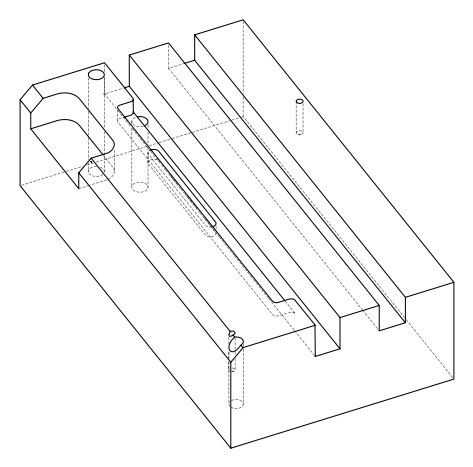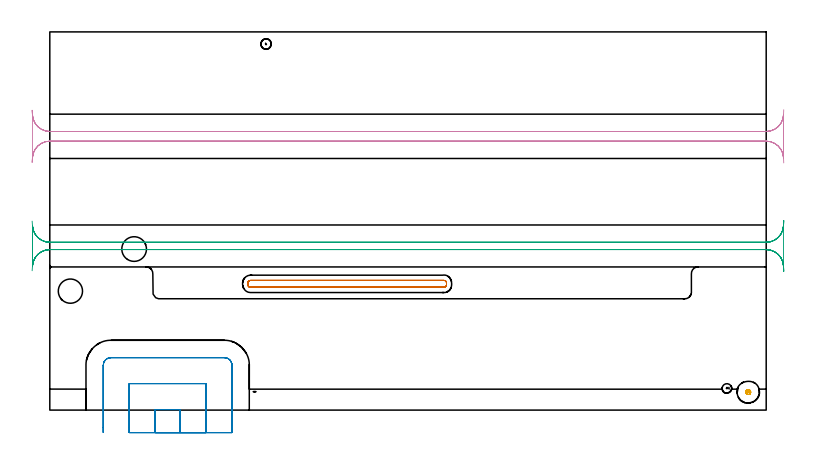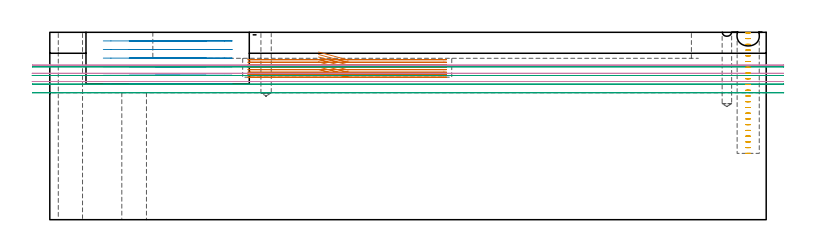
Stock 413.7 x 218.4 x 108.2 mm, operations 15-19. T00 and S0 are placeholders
(PLAN: 19 operations, 11 tool changes, 187.9 min)
(1 SPOT_DRILL | STEP1HOLE | NXT0321_9005460120000 | 0.03 min | 2 mm3)
(2 SPOT_DRILL_1 | STEP1HOLE_1 | NXT0321_9005460120000 | 0.04 min | 3848 mm3)
(3 SPOT_DRILL_2 | STEP1POCKET | NXT0321_9005460120000 | 0.03 min | 0 mm3)
(4 SPOT_DRILL_3 | STEP1POCKET_2 | NXT0321_9005460120000 | 0.03 min | 0 mm3)
(5 DRILL_BLIND_HOLE_INTO_CENTER | STEP1HOLE | UGT0301_207 | 0.06 min | 788 mm3)
(6 GUN_DRILL_THROUGH_HOLE | STEP1HOLE | UGT0307_006 | 0.54 min | 6079 mm3)
(7 DRILL_TO_ENLARGE_THROUGH_HOLE | STEP1HOLE | NXT0301_104 | 0.46 min | 9743 mm3)
(8 DRILL_THROUGH_HOLE_INTO_CENTER | STEP1HOLE_1 | NXT0301_042 | 0.32 min | 2887 mm3)
(9 DRILL_TO_ENLARGE_THROUGH_HOLE_1 | STEP1HOLE_1 | NXT0301_105 | 0.33 min | 10484 mm3)
(10 DRILL_BLIND_HOLE_INTO_CENTER_1 | STEP1POCKET | UGT0301_450 | 0.18 min | 978 mm3)
(11 DRILL_BLIND_HOLE_INTO_CENTER_2 | STEP1POCKET_2 | UGT0301_025 | 0.16 min | 1000 mm3)
(12 AREA_MILL | FG_CHAMFER_SURFACE | UGT0205_001 | 1.04 min | 2012 mm3)
(13 AREA_MILL_1 | FG_CHAMFER_SURFACE_1 | UGT0205_001 | 12.02 min | 22309 mm3)
(14 MILL_OPEN_POCKET | POCKET_OPEN | NXT0201_008 | Follow Part, ap 1.5, ae 75% | 148.04 min | 392524 mm3)
(15 MILL_RECTANGULAR_POCKET | POCKET_RECTANGULAR_STRAIGHT | NXT0201_008 | Follow Part, ap 1.5, ae 75% | 4.34 min | 12991 mm3)
(16 MILL_SLOT | SLOT_PARTIAL_RECTANGULAR | UGT0201_094 | Follow Part, ap 5, ae 75% | 5.96 min | 109620 mm3)
(17 MILL_RECTANGULAR_SLOT | SLOT_RECTANGULAR | UGT0201_094 | Follow Part, ap 5, ae 75% | 7.5 min | 196066 mm3)
(18 MILL_RECTANGULAR_SLOT_1 | SLOT_RECTANGULAR_1 | UGT0201_094 | Follow Part, ap 5, ae 75% | 5.61 min | 141927 mm3)
(19 MILL_BLIND_HOLE_FROM_SOLID_MATERIAL | STEP1POCKET_1 | NXT0201_010 | Spiral | 1.19 min | 8651 mm3)
(TOOL NXT0321_9005460120000 | NC Spot Drill, 142deg, 12mm, Carbide, Uncoated | D12 PA142 FL30 Z2)
(TOOL UGT0301_207 | Twist Drill 9.2 mm | D9.2 PA118 FL80 Z2)
(TOOL UGT0307_006 | Gun Drill 9 mm | D9 PA130 FL24 Z1)
(TOOL NXT0301_104 | Carbide Drill 14mm [860.1-1400-112A1-MM 2214] | D14 PA140 FL123 Z2)
(TOOL NXT0301_042 | Carbide Drill 7.1mm [860.1-0710-057A1-MM 2214] | D7.1 PA140 FL85 Z2)
(TOOL NXT0301_105 | Carbide Drill 14.25mm [860.1-1425-071A1-MM 2214] | D14.25 PA140 FL83 Z2)
(TOOL UGT0301_450 | Carbide Drill 5.5 mm | D5.5 PA118 FL57 Z2)
(TOOL UGT0301_025 | Twist Drill 6 mm | D6 PA118 FL57 Z2)
(TOOL UGT0205_001 | Chamfer Mill 20 x 3 x 45 deg. | D20 FL50 Z2)
(TOOL NXT0201_008 | ENDMILL 6mm [2P460-0600-NA 1630] | D6 FL26 Z6)
(TOOL UGT0201_094 | End mill 20 mm | D20 FL38 Z4)
(TOOL NXT0201_010 | ENDMILL 10mm [2P460-1000-NA 1630] | D10 FL30 Z6)
(OP 15 MILL_RECTANGULAR_POCKET)
G17 G21 G94 G90
T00 M6
G54
G17 G0 G90 X155.184 Y70.9 S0 M3
G43 Z118.2 H1
Z96.811
G94 G1 X171.75 Z92.372 F250.
X227.6 F500.
G3 X229.1 Y72.4 R1.5
G1 Y73.4
G3 X227.6 Y74.9 R1.5
G1 X115.9
G3 X114.4 Y73.4 R1.5
G1 Y72.4
G3 X115.9 Y70.9 R1.5
G1 X171.75
X172.75
G0 X155.184 Z95.372
G1 X171.75 Z90.933 F250.
X227.6 F500.
G3 X229.1 Y72.4 R1.5
G1 Y73.4
G3 X227.6 Y74.9 R1.5
G1 X115.9
G3 X114.4 Y73.4 R1.5
G1 Y72.4
G3 X115.9 Y70.9 R1.5
G1 X171.75
X172.75
G0 X155.184 Z93.933
G1 X171.75 Z89.494 F250.
X227.6 F500.
G3 X229.1 Y72.4 R1.5
G1 Y73.4
G3 X227.6 Y74.9 R1.5
G1 X115.9
G3 X114.4 Y73.4 R1.5
G1 Y72.4
G3 X115.9 Y70.9 R1.5
G1 X171.75
X172.75
G0 X155.184 Z92.494
G1 X171.75 Z88.056 F250.
X227.6 F500.
G3 X229.1 Y72.4 R1.5
G1 Y73.4
G3 X227.6 Y74.9 R1.5
G1 X115.9
G3 X114.4 Y73.4 R1.5
G1 Y72.4
G3 X115.9 Y70.9 R1.5
G1 X171.75
X172.75
G0 X155.184 Z91.056
G1 X171.75 Z86.617 F250.
X227.6 F500.
G3 X229.1 Y72.4 R1.5
G1 Y73.4
G3 X227.6 Y74.9 R1.5
G1 X115.9
G3 X114.4 Y73.4 R1.5
G1 Y72.4
G3 X115.9 Y70.9 R1.5
G1 X171.75
X172.75
G0 X155.184 Z89.617
G1 X171.75 Z85.178 F250.
X227.6 F500.
G3 X229.1 Y72.4 R1.5
G1 Y73.4
G3 X227.6 Y74.9 R1.5
G1 X115.9
G3 X114.4 Y73.4 R1.5
G1 Y72.4
G3 X115.9 Y70.9 R1.5
G1 X171.75
X172.75
G0 X155.184 Z88.178
G1 X171.75 Z83.739 F250.
X227.6 F500.
G3 X229.1 Y72.4 R1.5
G1 Y73.4
G3 X227.6 Y74.9 R1.5
G1 X115.9
G3 X114.4 Y73.4 R1.5
G1 Y72.4
G3 X115.9 Y70.9 R1.5
G1 X171.75
X172.75
G0 X155.184 Z86.739
G1 X171.75 Z82.3 F250.
X227.6 F500.
G3 X229.1 Y72.4 R1.5
G1 Y73.4
G3 X227.6 Y74.9 R1.5
G1 X115.9
G3 X114.4 Y73.4 R1.5
G1 Y72.4
G3 X115.9 Y70.9 R1.5
G1 X171.75
X172.75
G0 Z118.2
M5
M2
(OP 16 MILL_SLOT)
G17 G21 G94 G90
T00 M6
G54
G17 G0 G90 X75.2 Y-13. S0 M3
G43 Z118.2 H0
Z103.233
G94 G1 Y-10. F250.
Y0.3 F500.
X60.9
Y-10.
Y-13. F250.
X90.2
Y-10.
Y15.3 F500.
X45.9
Y-10.
Y-13. F250.
X105.2
Y-10.
Y25.9 F500.
G3 X100.8 Y30.3 R4.4
G1 X35.3
G3 X30.9 Y25.9 R4.4
G1 Y-10.
Y-13. F250.
G0 X75.2 Z98.267
G1 Y-10.
Y0.3 F500.
X60.9
Y-10.
Y-13. F250.
X90.2
Y-10.
Y15.3 F500.
X45.9
Y-10.
Y-13. F250.
X105.2
Y-10.
Y25.9 F500.
G3 X100.8 Y30.3 R4.4
G1 X35.3
G3 X30.9 Y25.9 R4.4
G1 Y-10.
Y-13. F250.
G0 X75.2 Z93.3
G1 Y-10.
Y0.3 F500.
X60.9
Y-10.
Y-13. F250.
X90.2
Y-10.
Y15.3 F500.
X45.9
Y-10.
Y-13. F250.
X105.2
Y-10.
Y25.9 F500.
G3 X100.8 Y30.3 R4.4
G1 X35.3
G3 X30.9 Y25.9 R4.4
G1 Y-10.
Y-13. F250.
G0 X75.2 Z88.333
G1 Y-10.
Y0.3 F500.
X60.9
Y-10.
Y-13. F250.
X90.2
Y-10.
Y15.3 F500.
X45.9
Y-10.
Y-13. F250.
X105.2
Y-10.
Y25.9 F500.
G3 X100.8 Y30.3 R4.4
G1 X35.3
G3 X30.9 Y25.9 R4.4
G1 Y-10.
Y-13. F250.
G0 X75.2 Z83.367
G1 Y-10.
Y0.3 F500.
X60.9
Y-10.
Y-13. F250.
X90.2
Y-10.
Y15.3 F500.
X45.9
Y-10.
Y-13. F250.
X105.2
Y-10.
Y25.9 F500.
G3 X100.8 Y30.3 R4.4
G1 X35.3
G3 X30.9 Y25.9 R4.4
G1 Y-10.
Y-13. F250.
G0 X75.2 Z78.4
G1 Y-10.
Y0.3 F500.
X60.9
Y-10.
Y-13. F250.
X90.2
Y-10.
Y15.3 F500.
X45.9
Y-10.
Y-13. F250.
X105.2
Y-10.
Y25.9 F500.
G3 X100.8 Y30.3 R4.4
G1 X35.3
G3 X30.9 Y25.9 R4.4
G1 Y-10.
Y-13. F250.
G0 Z118.2
M5
M2
(OP 17 MILL_RECTANGULAR_SLOT)
G17 G21 G94 G90
T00 M6
G54
G17 G0 G90 X423.824 Y109.45 S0 M3
G43 Z118.2 H0
Z88.257
G94 G1 X423.69 Y106.453 F250.
G2 X413.7 Y96.9 R10. F500.
G1 X0.
G2 X-9.97 Y106.126 R10.
G1 X-10.
Y83.474
X-9.97
G2 X0. Y92.7 R10.
G1 X413.7
G2 X423.69 Y83.147 R10.
G1 X423.824 Y80.15 F250.
G0 Z118.2
X-10.202 Y80.483
Z83.271
G1 X-9.97 Y83.474
G2 X0. Y92.7 R10. F500.
G1 X413.7
G2 X423.69 Y83.147 R10.
G1 Y106.453
G2 X413.7 Y96.9 R10.
G1 X0.
G2 X-9.97 Y106.126 R10.
G1 X-10.202 Y109.117 F250.
G0 Z118.2
X423.824 Y109.45
Z78.286
G1 X423.69 Y106.453
G2 X413.7 Y96.9 R10. F500.
G1 X0.
G2 X-9.99 Y106.453 R10.
G1 X-10.
Y83.147
X-9.99
G2 X0. Y92.7 R10.
G1 X413.7
G2 X423.69 Y83.147 R10.
G1 X423.824 Y80.15 F250.
G0 Y109.45 Z73.3
G1 X423.69 Y106.453
G2 X413.7 Y96.9 R10. F500.
G1 X0.
G2 X-9.99 Y106.453 R10.
G1 X-10.
Y83.147
X-9.99
G2 X0. Y92.7 R10.
G1 X413.7
G2 X423.69 Y83.147 R10.
G1 X423.824 Y80.15 F250.
G0 Z118.2
M5
M2
(OP 18 MILL_RECTANGULAR_SLOT_1)
G17 G21 G94 G90
T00 M6
G54
G17 G0 G90 X423.824 Y173.45 S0 M3
G43 Z118.2 H0
Z89.267
G94 G1 X423.69 Y170.453 F250.
G2 X413.7 Y160.9 R10. F500.
G1 X0.
G2 X-9.99 Y170.453 R10.
G1 X-10.
Y145.747
X-9.99
G2 X0. Y155.3 R10.
G1 X413.7
G2 X423.69 Y145.747 R10.
G1 X423.824 Y142.75 F250.
G0 Z118.2
X-10.202 Y143.083
Z84.533
G1 X-9.97 Y146.074
G2 X0. Y155.3 R10. F500.
G1 X413.7
G2 X423.69 Y145.747 R10.
G1 X423.7
Y170.453
X423.69
G2 X413.7 Y160.9 R10.
G1 X0.
G2 X-9.97 Y170.126 R10.
G1 X-10.202 Y173.117 F250.
G0 Y143.083 Z79.8
G1 X-9.97 Y146.074
G2 X0. Y155.3 R10. F500.
G1 X413.7
G2 X423.69 Y145.747 R10.
G1 X423.7
Y170.453
X423.69
G2 X413.7 Y160.9 R10.
G1 X0.
G2 X-9.97 Y170.126 R10.
G1 X-10.202 Y173.117 F250.
G0 Z118.2
M5
M2
(OP 19 MILL_BLIND_HOLE_FROM_SOLID_MATERIAL)
G17 G21 G94 G90
T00 M6
G54
G17 G0 G90 X403.3 Y10.4 S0 M3
G43 Z118.2 H1
Z107.886
G94 G3 X403.934 Y11.166 R0.645 F250.
X403.038 Y11.775 R0.766
X401.925 Y10.138 R1.4
X403.038 Y11.775 R-1.4
X402.481 Y10.956 R0.7
X403.3 Y10.4 R0.7
G0 Z104.573
G3 X403.934 Y11.166 R0.645
X403.038 Y11.775 R0.766
X401.925 Y10.138 R1.4
X403.038 Y11.775 R-1.4
X402.481 Y10.956 R0.7
X403.3 Y10.4 R0.7
G0 Z101.259
G3 X403.934 Y11.166 R0.645
X403.038 Y11.775 R0.766
X401.925 Y10.138 R1.4
X403.038 Y11.775 R-1.4
X402.481 Y10.956 R0.7
X403.3 Y10.4 R0.7
G0 Z97.945
G3 X403.934 Y11.166 R0.645
X403.038 Y11.775 R0.766
X401.925 Y10.138 R1.4
X403.038 Y11.775 R-1.4
X402.481 Y10.956 R0.7
X403.3 Y10.4 R0.7
G0 Z94.632
G3 X403.934 Y11.166 R0.645
X403.038 Y11.775 R0.766
X401.925 Y10.138 R1.4
X403.038 Y11.775 R-1.4
X402.481 Y10.956 R0.7
X403.3 Y10.4 R0.7
G0 Z91.318
G3 X403.934 Y11.166 R0.645
X403.038 Y11.775 R0.766
X401.925 Y10.138 R1.4
X403.038 Y11.775 R-1.4
X402.481 Y10.956 R0.7
X403.3 Y10.4 R0.7
G0 Z88.005
G3 X403.934 Y11.166 R0.645
X403.038 Y11.775 R0.766
X401.925 Y10.138 R1.4
X403.038 Y11.775 R-1.4
X402.481 Y10.956 R0.7
X403.3 Y10.4 R0.7
G0 Z84.691
G3 X403.934 Y11.166 R0.645
X403.038 Y11.775 R0.766
X401.925 Y10.138 R1.4
X403.038 Y11.775 R-1.4
X402.481 Y10.956 R0.7
X403.3 Y10.4 R0.7
G0 Z81.377
G3 X403.934 Y11.166 R0.645
X403.038 Y11.775 R0.766
X401.925 Y10.138 R1.4
X403.038 Y11.775 R-1.4
X402.481 Y10.956 R0.7
X403.3 Y10.4 R0.7
G0 Z78.064
G3 X403.934 Y11.166 R0.645
X403.038 Y11.775 R0.766
X401.925 Y10.138 R1.4
X403.038 Y11.775 R-1.4
X402.481 Y10.956 R0.7
X403.3 Y10.4 R0.7
G0 Z74.75
G3 X403.934 Y11.166 R0.645
X403.038 Y11.775 R0.766
X401.925 Y10.138 R1.4
X403.038 Y11.775 R-1.4
X402.481 Y10.956 R0.7
X403.3 Y10.4 R0.7
G0 Z71.436
G3 X403.934 Y11.166 R0.645
X403.038 Y11.775 R0.766
X401.925 Y10.138 R1.4
X403.038 Y11.775 R-1.4
X402.481 Y10.956 R0.7
X403.3 Y10.4 R0.7
G0 Z68.123
G3 X403.934 Y11.166 R0.645
X403.038 Y11.775 R0.766
X401.925 Y10.138 R1.4
X403.038 Y11.775 R-1.4
X402.481 Y10.956 R0.7
X403.3 Y10.4 R0.7
G0 Z64.809
G3 X403.934 Y11.166 R0.645
X403.038 Y11.775 R0.766
X401.925 Y10.138 R1.4
X403.038 Y11.775 R-1.4
X402.481 Y10.956 R0.7
X403.3 Y10.4 R0.7
G0 Z61.495
G3 X403.934 Y11.166 R0.645
X403.038 Y11.775 R0.766
X401.925 Y10.138 R1.4
X403.038 Y11.775 R-1.4
X402.481 Y10.956 R0.7
X403.3 Y10.4 R0.7
G0 Z58.182
G3 X403.934 Y11.166 R0.645
X403.038 Y11.775 R0.766
X401.925 Y10.138 R1.4
X403.038 Y11.775 R-1.4
X402.481 Y10.956 R0.7
X403.3 Y10.4 R0.7
G0 Z54.868
G3 X403.934 Y11.166 R0.645
X403.038 Y11.775 R0.766
X401.925 Y10.138 R1.4
X403.038 Y11.775 R-1.4
X402.481 Y10.956 R0.7
X403.3 Y10.4 R0.7
G0 Z51.555
G3 X403.934 Y11.166 R0.645
X403.038 Y11.775 R0.766
X401.925 Y10.138 R1.4
X403.038 Y11.775 R-1.4
X402.481 Y10.956 R0.7
X403.3 Y10.4 R0.7
G0 Z48.241
G3 X403.934 Y11.166 R0.645
X403.038 Y11.775 R0.766
X401.925 Y10.138 R1.4
X403.038 Y11.775 R-1.4
X402.481 Y10.956 R0.7
X403.3 Y10.4 R0.7
G0 Z44.927
G3 X403.934 Y11.166 R0.645
X403.038 Y11.775 R0.766
X401.925 Y10.138 R1.4
X403.038 Y11.775 R-1.4
X402.481 Y10.956 R0.7
X403.3 Y10.4 R0.7
G0 Z41.614
G3 X403.934 Y11.166 R0.645
X403.038 Y11.775 R0.766
X401.925 Y10.138 R1.4
X403.038 Y11.775 R-1.4
X402.481 Y10.956 R0.7
X403.3 Y10.4 R0.7
G0 Z38.3
G3 X403.934 Y11.166 R0.645
X403.038 Y11.775 R0.766
X401.925 Y10.138 R1.4
X403.038 Y11.775 R-1.4
X402.481 Y10.956 R0.7
X403.3 Y10.4 R0.7
G0 Z118.2
M5
M2
